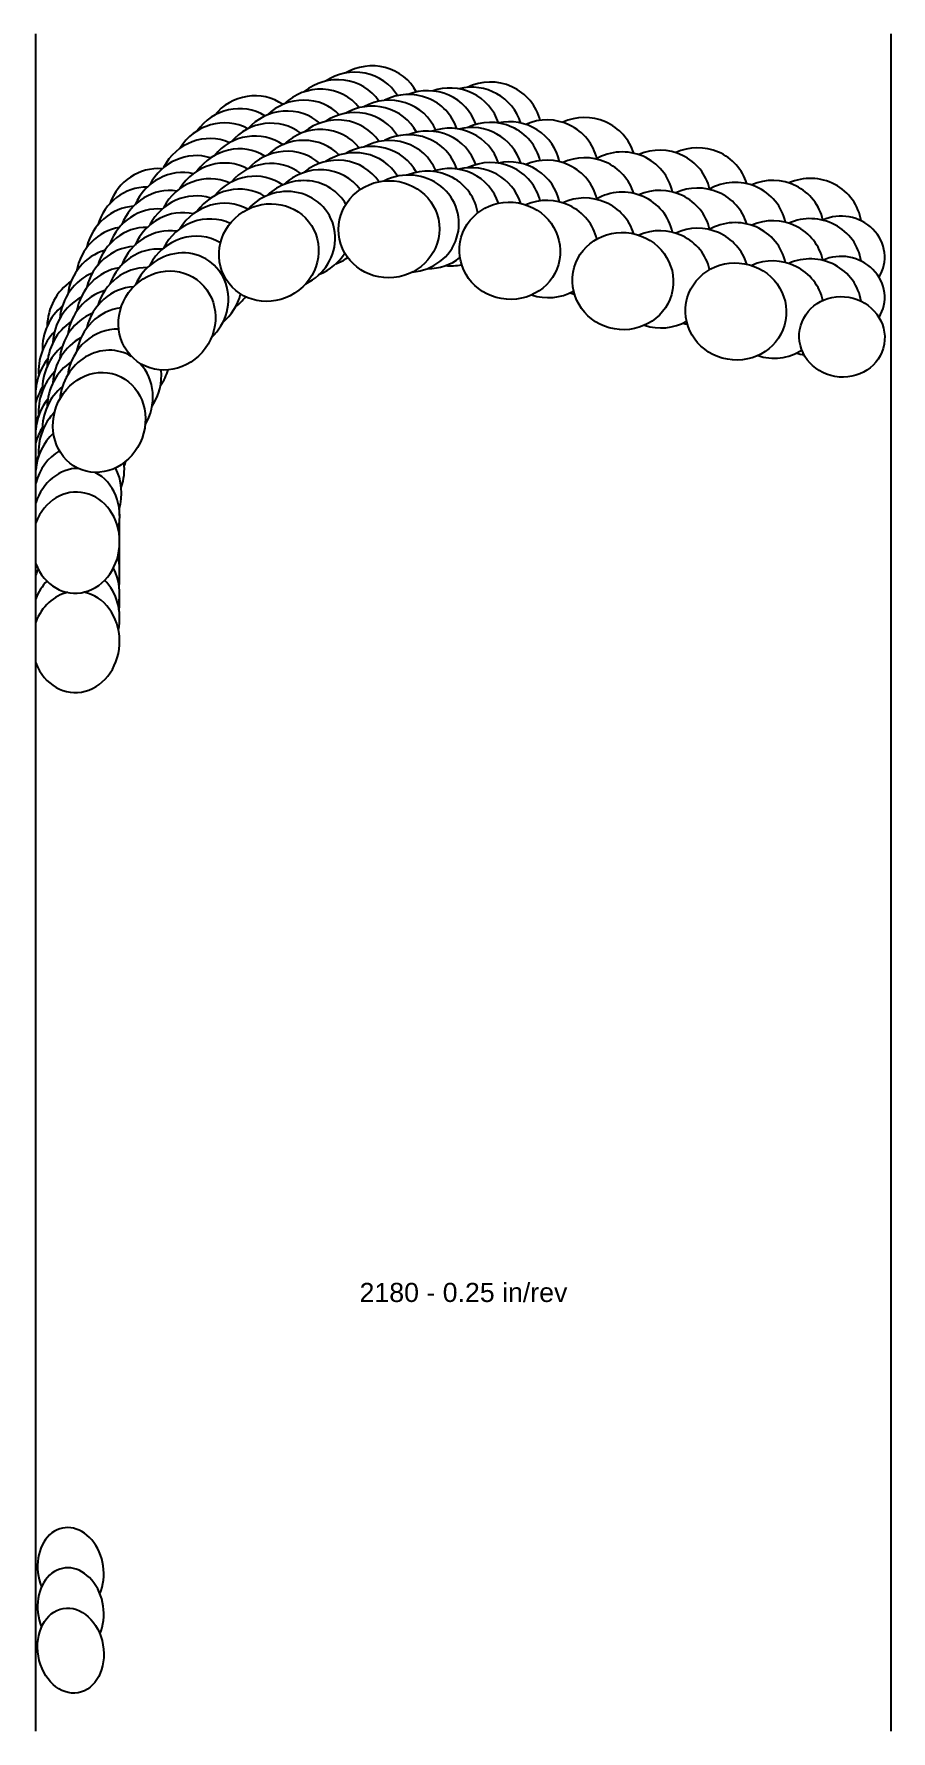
# Model space of a CAD drawing. Header units: inches. Extents: x -5.3 to 0, y -9.4 to 1.1.
import ezdxf
from ezdxf.enums import TextEntityAlignment as Align

# ---------------------------------------------------------------- set-up
doc = ezdxf.new("R2010")
doc.units = ezdxf.units.IN
doc.header["$MEASUREMENT"] = 0
for name, color, linetype, true_color in [('Blade_1', 30, 'Continuous', 0xff7f00), ('Blade_2', 7, 'Continuous', 0xcccc00), ('Blade_3', 7, 'Continuous', 0x00cc00), ('Blade_4', 7, 'Continuous', 0x00cccc), ('Blade_5', 7, 'Continuous', 0x0066cc), ('Blade_6', 190, 'Continuous', 0x7f00ff), ('Blade_7', 7, 'Continuous', 0xcc00cc)]:
    doc.layers.add(name, color=color, linetype=linetype, true_color=true_color)
doc.layers.add('Gage_Line', color=7, linetype='Continuous')
doc.styles.get("Standard").update_dxf_attribs({"font": 'arial.ttf'})

msp = doc.modelspace()

# ---------------------------------------------------------------- linework, layer by layer
at = {"layer": 'Blade_1'}
for centre, major_axis, ratio, start_param, end_param in [((-3.119, 0.429), (0.312, 0.032), 0.960775, 6.568521, 8.275096), ((-3.865, 0.284), (0.265, 0.168), 0.952637, 6.614756, 8.167276), ((-2.368, 0.295), (0.309, -0.055), 0.961262, 6.643265, 8.252637), ((-3.119, 0.179), (0.312, 0.032), 0.960775, 6.568521, 8.275096), ((-1.666, 0.107), (0.309, -0.055), 0.961262, 6.642736, 8.581242), ((-3.865, 0.034), (0.265, 0.168), 0.952637, 6.614756, 8.167276), ((-2.368, 0.045), (0.309, -0.055), 0.961262, 6.643265, 8.252637), ((-0.964, -0.082), (0.309, -0.055), 0.961262, 6.643265, 8.581242), ((-4.498, -0.138), (0.185, 0.254), 0.937603, 6.73739, 8.13734), ((-1.666, -0.143), (0.309, -0.055), 0.961262, 6.642736, 8.581242), ((-0.305, -0.24), (0.262, -0.046), 0.939693, 5.92471, 8.487368), ((-4.498, -0.388), (0.185, 0.254), 0.937603, 6.73739, 8.13734), ((-0.964, -0.332), (0.309, -0.055), 0.961262, 6.643265, 8.581242), ((-0.305, -0.49), (0.262, -0.046), 0.939693, 5.92471, 8.487368), ((-4.919, -0.771), (0.108, 0.295), 0.902502, 7.077417, 8.182387), ((-4.919, -1.021), (0.108, 0.295), 0.902502, 7.077417, 8.182387), ((-5.064, -1.518), (0.014, 0.314), 0.866025, 7.471576, 7.487139), ((-5.064, -1.768), (0.014, 0.314), 0.866025, 7.471576, 7.487139), ((-5.064, -2.018), (0.014, 0.314), 0.866025, 2.038385, 7.487139), ((-5.096, -8.401), (-0.046, 0.262), 0.766045, 3.991316, 8.12258), ((-5.096, -8.651), (-0.046, 0.262), 0.766045, 3.991316, 8.12258)]:
    msp.add_ellipse(centre, major_axis=major_axis, ratio=ratio, start_param=start_param, end_param=end_param, dxfattribs=at)
for centre, major_axis, ratio in [((-3.119, -0.071), (0.312, 0.032), 0.960775), ((-3.865, -0.216), (0.265, 0.168), 0.952637), ((-2.368, -0.205), (0.309, -0.055), 0.961262), ((-1.666, -0.393), (0.309, -0.055), 0.961262), ((-4.498, -0.638), (0.185, 0.254), 0.937603), ((-0.964, -0.582), (0.309, -0.055), 0.961262), ((-0.305, -0.74), (0.262, -0.046), 0.939693), ((-4.919, -1.271), (0.108, 0.295), 0.902502), ((-5.096, -8.901), (-0.046, 0.262), 0.766045)]:
    msp.add_ellipse(centre, major_axis=major_axis, ratio=ratio, dxfattribs=at)
at = {"layer": 'Blade_2'}
for centre, major_axis, ratio, start_param, end_param in [((-2.998, 0.464), (0.314, 0.008), 0.961034, 6.557107, 8.321487), ((-3.763, 0.361), (0.275, 0.151), 0.953211, 6.608048, 8.218454), ((-2.998, 0.214), (0.314, 0.008), 0.961034, 6.557107, 8.321487), ((-3.763, 0.111), (0.275, 0.151), 0.953211, 6.608048, 8.218454), ((-4.418, -0.024), (0.198, 0.243), 0.938211, 6.710572, 8.156377), ((-2.998, -0.036), (0.314, 0.008), 0.961034, 4.768318, 8.321487), ((-3.763, -0.139), (0.275, 0.151), 0.953211, 4.655605, 8.218454), ((-4.418, -0.274), (0.198, 0.243), 0.938211, 6.710572, 8.156377), ((-4.418, -0.524), (0.198, 0.243), 0.938211, 4.564118, 8.156377), ((-4.875, -0.633), (0.118, 0.291), 0.90976, 7.003188, 8.187173), ((-4.875, -0.883), (0.118, 0.291), 0.90976, 7.003188, 8.187173), ((-4.875, -1.133), (0.118, 0.291), 0.90976, 6.135146, 8.187173), ((-4.875, -1.133), (0.118, 0.291), 0.90976, 4.541683, 5.894936), ((-5.061, -1.37), (0.047, 0.311), 0.854367, 7.507161, 7.658803), ((-5.061, -1.62), (0.047, 0.311), 0.854367, 7.507161, 7.658803), ((-5.061, -1.87), (0.047, 0.311), 0.854367, 6.413249, 7.658803), ((-5.061, -1.87), (0.047, 0.311), 0.854367, 4.631586, 6.007935), ((-5.064, -2.135), (0.014, 0.314), 0.866025, 4.668166, 4.832587), ((-5.064, -2.635), (0.014, 0.314), 0.866025, 2.038385, 6.151392), ((-5.064, -2.635), (0.014, 0.314), 0.866025, 0.232539, 1.203954), ((-5.064, -2.385), (0.014, 0.314), 0.866025, 4.593304, 4.832587)]:
    msp.add_ellipse(centre, major_axis=major_axis, ratio=ratio, start_param=start_param, end_param=end_param, dxfattribs=at)
at = {"layer": 'Blade_3'}
for centre, major_axis, ratio, start_param, end_param in [((-2.878, 0.487), (0.314, -0.017), 0.961199, 6.655349, 8.303449), ((-3.659, 0.429), (0.285, 0.132), 0.953755, 6.599084, 8.200397), ((-2.878, 0.237), (0.314, -0.017), 0.961199, 6.655349, 8.303449), ((-2.134, 0.306), (0.309, -0.055), 0.961262, 6.671064, 8.467071), ((-3.659, 0.179), (0.285, 0.132), 0.953755, 6.599084, 8.200397), ((-1.433, 0.118), (0.309, -0.055), 0.961262, 6.670725, 8.466316), ((-4.335, 0.081), (0.211, 0.232), 0.938828, 6.687657, 8.140273), ((-2.134, 0.056), (0.309, -0.055), 0.961262, 6.671064, 8.467071), ((-3.659, -0.071), (0.285, 0.132), 0.953755, 6.371893, 8.200397), ((-2.878, -0.013), (0.314, -0.017), 0.961199, 6.485215, 8.303449), ((-0.731, -0.07), (0.309, -0.055), 0.961262, 6.652522, 8.467071), ((-4.335, -0.169), (0.211, 0.232), 0.938828, 6.687657, 8.140273), ((-2.134, -0.194), (0.309, -0.055), 0.961262, 6.671064, 8.467071), ((-1.433, -0.132), (0.309, -0.055), 0.961262, 6.670725, 8.466316), ((-4.335, -0.419), (0.211, 0.232), 0.938828, 6.462434, 8.140273), ((-1.433, -0.382), (0.309, -0.055), 0.961262, 6.670725, 8.466316), ((-0.731, -0.32), (0.309, -0.055), 0.961262, 6.652522, 8.467071), ((-4.825, -0.501), (0.13, 0.286), 0.917263, 6.945705, 8.166527), ((-3.659, -0.071), (0.285, 0.132), 0.953755, 4.654046, 5.316738), ((-2.878, -0.013), (0.314, -0.017), 0.961199, 4.761363, 5.453154), ((-0.731, -0.57), (0.309, -0.055), 0.961262, 6.652522, 8.467071), ((-4.825, -0.751), (0.13, 0.286), 0.917263, 6.945705, 8.166527), ((-4.335, -0.419), (0.211, 0.232), 0.938828, 4.562917, 5.238436), ((-2.134, -0.194), (0.309, -0.055), 0.961262, 4.559692, 5.422394), ((-4.825, -1.001), (0.13, 0.286), 0.917263, 6.64877, 8.166527), ((-1.433, -0.382), (0.309, -0.055), 0.961262, 4.559646, 5.423052), ((-0.731, -0.57), (0.309, -0.055), 0.961262, 4.559692, 5.479792), ((-4.825, -1.001), (0.13, 0.286), 0.917263, 4.534518, 5.286939), ((-5.053, -1.226), (0.057, 0.309), 0.862918, 7.427498, 7.758565), ((-5.053, -1.476), (0.057, 0.309), 0.862918, 7.427498, 7.758565), ((-5.053, -1.726), (0.057, 0.309), 0.862918, 6.919742, 7.758565), ((-5.053, -1.726), (0.057, 0.309), 0.862918, 4.593667, 5.453005), ((-5.064, -1.991), (0.014, 0.314), 0.866025, 4.720205, 4.837023), ((-5.064, -2.241), (0.014, 0.314), 0.866025, 4.602275, 4.837023), ((-5.064, -2.491), (0.014, 0.314), 0.866025, 7.050397, 7.487139), ((-5.064, -2.491), (0.014, 0.314), 0.866025, 4.531129, 5.616719)]:
    msp.add_ellipse(centre, major_axis=major_axis, ratio=ratio, start_param=start_param, end_param=end_param, dxfattribs=at)
at = {"layer": 'Blade_4'}
for centre, major_axis, ratio, start_param, end_param in [((-3.553, 0.496), (0.291, 0.117), 0.959211, 6.555896, 8.259867), ((-2.739, 0.504), (0.311, -0.045), 0.961262, 6.721442, 8.357715), ((-4.248, 0.187), (0.221, 0.223), 0.944954, 6.620683, 8.183938), ((-3.553, 0.246), (0.291, 0.117), 0.959211, 6.555896, 8.259867), ((-2.739, 0.254), (0.311, -0.045), 0.961262, 6.721442, 8.357715), ((-2.739, 0.004), (0.311, -0.045), 0.961262, 6.721442, 8.357715), ((-4.248, -0.063), (0.221, 0.223), 0.944954, 6.620683, 8.183938), ((-3.553, -0.004), (0.291, 0.117), 0.959211, 6.523284, 8.259867), ((-4.248, -0.313), (0.221, 0.223), 0.944954, 6.606604, 8.183938), ((-4.769, -0.366), (0.137, 0.282), 0.923582, 6.847517, 8.16889), ((-4.769, -0.616), (0.137, 0.282), 0.923582, 6.847517, 8.16889), ((-3.553, -0.004), (0.291, 0.117), 0.959211, 4.684356, 4.951267), ((-2.739, 0.004), (0.311, -0.045), 0.961262, 4.758764, 5.080219), ((-4.248, -0.313), (0.221, 0.223), 0.944954, 4.570823, 4.842826), ((-4.769, -0.866), (0.137, 0.282), 0.923582, 6.815119, 8.16889), ((-5.038, -1.077), (0.067, 0.307), 0.871262, 7.342166, 8.012424), ((-4.769, -0.866), (0.137, 0.282), 0.923582, 4.529718, 4.878044), ((-5.038, -1.077), (0.067, 0.307), 0.871262, 8.19025, 8.248015), ((-5.038, -1.327), (0.067, 0.307), 0.871262, 7.342166, 8.012424), ((-5.038, -1.577), (0.067, 0.307), 0.871262, 7.171535, 8.012424), ((-5.038, -1.327), (0.067, 0.307), 0.871262, 8.19025, 8.248015), ((-5.038, -1.577), (0.067, 0.307), 0.871262, 4.582198, 5.08168), ((-5.038, -1.577), (0.067, 0.307), 0.871262, 8.19025, 8.248015), ((-5.064, -1.842), (0.014, 0.314), 0.866025, 4.724877, 4.823559), ((-5.064, -2.092), (0.014, 0.314), 0.866025, 4.597791, 4.823559), ((-5.064, -2.342), (0.014, 0.314), 0.866025, 7.362799, 7.487139), ((-5.064, -2.342), (0.014, 0.314), 0.866025, 4.522027, 5.304318)]:
    msp.add_ellipse(centre, major_axis=major_axis, ratio=ratio, start_param=start_param, end_param=end_param, dxfattribs=at)
at = {"layer": 'Blade_5'}
for centre, major_axis, ratio, start_param, end_param in [((-3.445, 0.555), (0.299, 0.097), 0.959681, 6.553357, 8.243426), ((-2.602, 0.509), (0.309, -0.055), 0.961262, 6.733166, 8.289367), ((-4.157, 0.285), (0.234, 0.21), 0.945581, 6.596611, 8.164463), ((-1.9, 0.321), (0.309, -0.055), 0.961262, 6.733166, 8.485541), ((-3.445, 0.305), (0.299, 0.097), 0.959681, 6.553357, 8.243426), ((-2.602, 0.259), (0.309, -0.055), 0.961262, 6.733166, 8.289367), ((-1.198, 0.133), (0.309, -0.055), 0.961262, 6.733166, 8.485827), ((-4.157, 0.035), (0.234, 0.21), 0.945581, 6.596611, 8.164463), ((-3.445, 0.055), (0.299, 0.097), 0.959681, 6.553357, 8.243426), ((-2.602, 0.009), (0.309, -0.055), 0.961262, 6.733166, 8.289367), ((-1.9, 0.071), (0.309, -0.055), 0.961262, 6.733166, 8.485541), ((-0.497, -0.055), (0.309, -0.055), 0.953717, 6.588639, 8.476579), ((-4.157, -0.215), (0.234, 0.21), 0.945581, 6.596611, 8.164463), ((-1.9, -0.179), (0.309, -0.055), 0.961262, 6.733166, 8.485541), ((-1.198, -0.117), (0.309, -0.055), 0.961262, 6.733166, 8.485827), ((-4.709, -0.237), (0.152, 0.275), 0.924087, 6.810703, 8.14823), ((-0.497, -0.305), (0.309, -0.055), 0.953717, 6.588639, 8.476579), ((-1.198, -0.367), (0.309, -0.055), 0.961262, 6.733166, 8.485827), ((-4.709, -0.487), (0.152, 0.275), 0.924087, 6.810703, 8.14823), ((-0.497, -0.555), (0.309, -0.055), 0.953717, 6.588639, 8.476579), ((-4.709, -0.737), (0.152, 0.275), 0.924087, 6.810703, 8.14823), ((-1.9, -0.179), (0.309, -0.055), 0.961262, 4.577129, 4.664214), ((-5.017, -0.933), (0.078, 0.304), 0.879395, 7.25722, 8.229925), ((-1.198, -0.367), (0.309, -0.055), 0.961262, 4.576729, 4.664214), ((-0.497, -0.555), (0.309, -0.055), 0.953717, 4.585935, 4.740531), ((-5.017, -1.183), (0.078, 0.304), 0.879395, 7.25722, 8.229925), ((-5.017, -1.433), (0.078, 0.304), 0.879395, 7.25722, 8.229925), ((-5.017, -1.433), (0.078, 0.304), 0.879395, 4.575005, 4.675296), ((-5.064, -1.945), (0.014, 0.314), 0.866025, 4.645758, 4.814696), ((-5.064, -2.195), (0.014, 0.314), 0.866025, 4.52658, 5.048096)]:
    msp.add_ellipse(centre, major_axis=major_axis, ratio=ratio, start_param=start_param, end_param=end_param, dxfattribs=at)
at = {"layer": 'Blade_6'}
for centre, major_axis, ratio, start_param, end_param in [((-3.337, 0.602), (0.305, 0.076), 0.960103, 6.575127, 8.214062), ((-4.062, 0.373), (0.242, 0.2), 0.951426, 6.590932, 8.134793), ((-3.337, 0.352), (0.305, 0.076), 0.960103, 6.575127, 8.214062), ((-4.062, 0.123), (0.242, 0.2), 0.951426, 6.590932, 8.134793), ((-3.337, 0.102), (0.305, 0.076), 0.960103, 6.575127, 8.214062), ((-4.062, -0.127), (0.242, 0.2), 0.951426, 6.590932, 8.134793), ((-4.643, -0.118), (0.161, 0.27), 0.930675, 6.777224, 8.124333), ((-4.643, -0.368), (0.161, 0.27), 0.930675, 6.777224, 8.124333), ((-4.643, -0.618), (0.161, 0.27), 0.930675, 6.777224, 8.124333), ((-4.99, -0.795), (0.088, 0.302), 0.887315, 7.192542, 8.199373), ((-4.99, -1.045), (0.088, 0.302), 0.887315, 7.192542, 8.199373), ((-4.99, -1.295), (0.088, 0.302), 0.887315, 7.192542, 8.199373), ((-5.064, -1.803), (0.014, 0.314), 0.866025, 4.670724, 4.760588), ((-5.064, -2.053), (0.014, 0.314), 0.866025, 4.535836, 4.819287)]:
    msp.add_ellipse(centre, major_axis=major_axis, ratio=ratio, start_param=start_param, end_param=end_param, dxfattribs=at)
at = {"layer": 'Blade_7'}
for centre, major_axis, ratio, start_param, end_param in [((-3.228, 0.642), (0.309, 0.054), 0.96047, 6.583215, 8.233356), ((-2.485, 0.541), (0.309, -0.055), 0.961262, 6.677783, 8.511863), ((-3.965, 0.454), (0.254, 0.184), 0.95204, 6.594515, 8.13363), ((-3.228, 0.392), (0.309, 0.054), 0.96047, 6.583215, 8.233356), ((-3.965, 0.204), (0.254, 0.184), 0.95204, 6.594515, 8.13363), ((-2.485, 0.291), (0.309, -0.055), 0.961262, 6.677783, 8.511863), ((-3.228, 0.142), (0.309, 0.054), 0.96047, 6.583215, 8.233356), ((-2.485, 0.041), (0.309, -0.055), 0.961262, 6.677783, 8.511863), ((-4.573, -0.002), (0.175, 0.261), 0.931239, 6.757416, 8.116019), ((-3.965, -0.046), (0.254, 0.184), 0.95204, 6.594515, 8.13363), ((-4.573, -0.252), (0.175, 0.261), 0.931239, 6.757416, 8.116019), ((-4.573, -0.502), (0.175, 0.261), 0.931239, 6.757416, 8.116019), ((-4.958, -0.658), (0.098, 0.298), 0.895018, 7.129336, 8.186608), ((-4.958, -0.908), (0.098, 0.298), 0.895018, 7.129336, 8.186608), ((-4.958, -1.158), (0.098, 0.298), 0.895018, 7.129336, 8.186608), ((-5.064, -1.912), (0.014, 0.314), 0.866025, 4.593304, 4.850317)]:
    msp.add_ellipse(centre, major_axis=major_axis, ratio=ratio, start_param=start_param, end_param=end_param, dxfattribs=at)
at = {"layer": 'Gage_Line'}
for p, q in [((-5.312, -9.401), (-5.312, 1.142)), ((0, -9.401), (0, 1.142))]:
    msp.add_line(p, q, dxfattribs=at)

# ---------------------------------------------------------------- texts
msp.add_text('2180 - 0.25 in/rev', height=0.11875).set_placement((-2.656, -6.676), align=Align.MIDDLE_CENTER)

doc.saveas('drawing.dxf')
